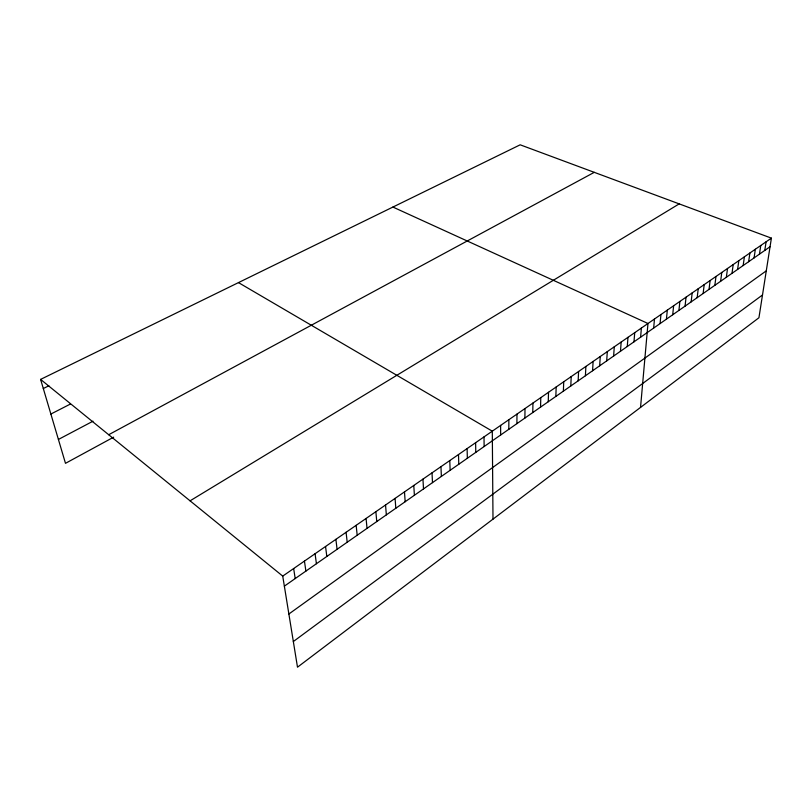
<?xml version="1.0" encoding="UTF-8"?>
<svg xmlns="http://www.w3.org/2000/svg" width="812" height="812" viewBox="0 0 812 812"><rect width="100%" height="100%" fill="white"/><g stroke="black" fill="none" stroke-linecap="round" stroke-linejoin="round"><path stroke-width="1.22" d="M508.83 429.284L508.85 419.723M516.899 423.641L516.98 414.1M524.887 418.068L525.009 408.548M532.763 412.557L532.946 403.056M540.559 407.116L540.782 397.636M548.252 401.737L548.526 392.287M555.855 396.418L556.169 386.989M563.376 391.171L563.731 381.762M570.806 385.974L571.201 376.595M578.154 380.848L578.591 371.49M585.411 375.773L585.888 366.435M592.587 370.759L593.105 361.452M599.682 365.796L600.241 356.519M606.696 360.893L607.295 351.637M613.628 356.052L614.268 346.815M620.49 351.261L621.16 342.045M627.27 346.521L627.981 337.335M633.979 341.832L634.72 332.676M640.607 337.203L641.378 328.058M640.536 407.411L647.976 323.501L392.906 207.06M653.66 328.078L654.492 318.994M660.075 323.592L660.948 314.528M666.419 319.157L667.322 310.123M672.701 314.772L673.635 305.759M678.923 310.428L679.877 301.435M685.064 306.134L686.059 297.162M691.154 301.881L692.169 292.939M697.173 297.669L698.218 288.757M703.131 293.508L704.197 284.616M709.028 289.387L710.124 280.526M714.854 285.317L715.981 276.466M720.63 281.277L721.777 272.456M726.344 277.288L727.522 268.488M732.008 273.329L733.206 264.56M737.601 269.422L738.829 260.672M743.153 265.544L744.391 256.815M748.634 261.708L749.902 253.009M754.074 257.911L755.353 249.233M759.453 254.156L760.763 245.498M764.782 250.431L766.102 241.803M771.4 238.139L758.936 317.746L297.496 667.19L282.728 576.104L40.6 379.397L520.167 144.81L771.4 238.139L282.728 576.104M293.335 641.541L762.498 294.979M288.879 614.004L766.274 270.853M284.362 586.142L770.05 246.746M190.069 500.831L679.187 203.883M113.65 437.16L65.488 463.327L40.6 379.397M108.706 434.724L594.272 172.337M58.413 439.454L92.994 421.195M50.872 414.039L70.309 404.092M43.31 388.532L48.852 385.791M238.474 282.606L492.295 431.172L492.996 519.132M293.66 568.552L295.192 578.57M304.439 561.092L305.891 571.1M315.066 553.743L316.426 563.731M325.551 546.496L326.83 556.464M335.894 539.341L337.082 549.298M346.085 532.286L347.201 542.223M356.153 525.334L357.189 535.25M366.08 518.462L367.034 528.368M375.875 511.692L376.758 521.578M385.538 505.003L386.35 514.869M395.079 498.406L395.82 508.251M404.488 491.899L405.168 501.725M413.785 485.474L414.394 495.279M422.961 479.131L423.499 488.915M432.014 472.868L432.491 482.632M440.957 466.687L441.373 476.421M449.777 460.577L450.132 470.3M458.496 454.547L458.79 464.251M467.103 448.589L467.347 458.272M475.609 442.713L475.791 452.375M484.003 436.907L484.135 446.539M500.628 425.407L500.649 434.999"/></g></svg>
